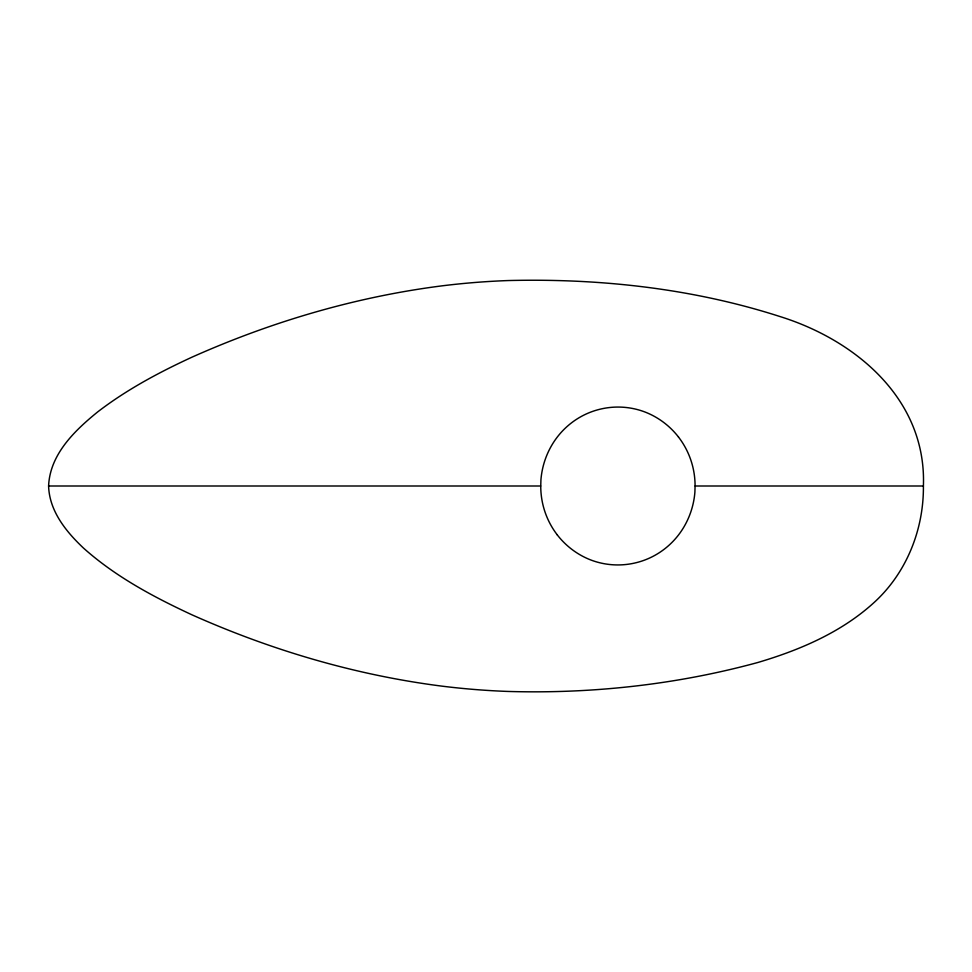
<?xml version="1.0" encoding="UTF-8"?>
<svg xmlns="http://www.w3.org/2000/svg" width="972" height="972" viewBox="0 0 972 972"><rect width="100%" height="100%" fill="white"/><g stroke="black" fill="none" stroke-linecap="round" stroke-linejoin="round"><path stroke-width="1.46" d="M557.345 534.977A78.671 76.91 90 0 1 540.748 486L540.93 479.803A80.032 78.246 90 0 1 553.712 442.114A78.44 76.679 90 0 1 599.542 409.334A79.607 77.833 90 0 1 638.531 409.88A76.594 74.88 -90 0 1 647.17 412.893A79.862 78.076 90 0 1 678.492 437.023M678.48 437.023A78.671 76.91 90 0 1 695.077 486L694.895 492.197A80.032 78.246 90 0 1 682.113 529.886A78.44 76.679 90 0 1 636.296 562.667A79.607 77.833 90 0 1 597.294 562.12A76.594 74.88 90 0 1 588.655 559.107A79.862 78.076 90 0 1 557.333 534.977M923.4 486C923.837 529.448 906.572 572.812 874.314 602.3C841.582 632.274 799.895 650.049 757.796 662.503C676.682 684.628 592.082 693.911 508.089 691.444A759.91 759.91 0 0 1 441.798 686.123C355.594 675.115 271.358 650.232 192.055 614.863C153.515 596.966 115.449 576.627 83.58 548.159C66.132 531.733 49.329 511.065 48.6 486C49.924 454.374 74.637 430.596 97.686 411.909C126.627 389.663 158.995 372.373 192.055 357.137C271.358 321.768 355.594 296.885 441.798 285.877A759.91 759.91 0 0 1 508.089 280.556C599.712 278.259 692.489 288.38 779.945 316.532C856.15 340.249 926.644 399.626 923.4 486L695.15 486M48.6 486L540.675 486"/></g></svg>
